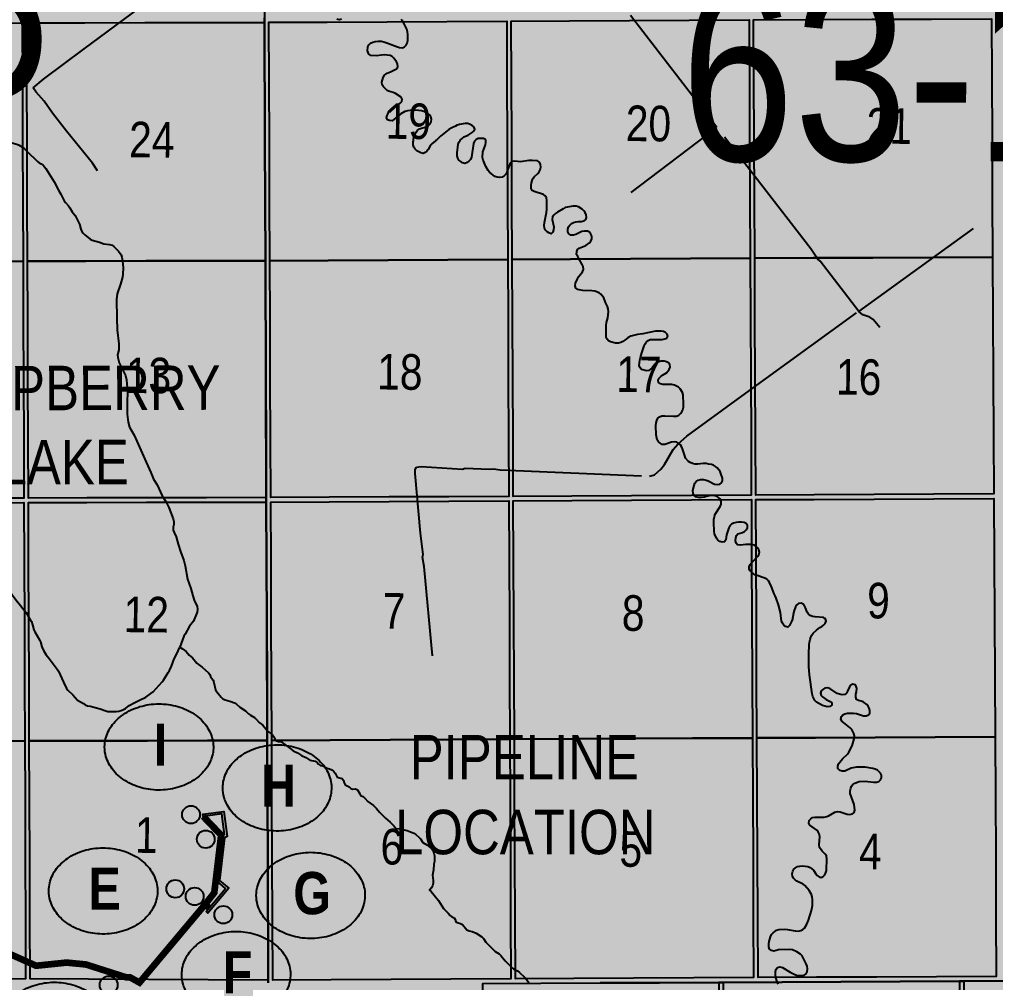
# Model space of a CAD drawing. Extents: x 513823 to 521440, y 6029490 to 6033352.
# Drawn here: x 518799.2 to 519018.4, y 6030203 to 6030419.3 of the extents above; entities that cross this region are included whole.
import ezdxf
from ezdxf.enums import TextEntityAlignment as Align

# ---------------------------------------------------------------- set-up
doc = ezdxf.new("R2010")
doc.units = 0
doc.header["$LTSCALE"] = 5
doc.linetypes.add('DASHED2', pattern=[9.525, 6.35, -3.175])
for name, color, linetype in [('CG-NOTES', 7, 'Continuous'), ('P-PROPOSED', 10, 'Continuous'), ('RoadSeg', 57, 'DASHED2'), ('ROUTE MAP BUBBLES', 7, 'Continuous'), ('T-WATER', 160, 'Continuous'), ('T-WATER-H', 133, 'Continuous'), ('Townships', 57, 'Continuous')]:
    doc.layers.add(name, color=color, linetype=linetype)
doc.layers.add('ROUTE-MAP-BACKGROUND-H', color=7, linetype='Continuous', true_color=0xf0ebff)
doc.layers.add('Sections', color=7, linetype='Continuous', true_color=0x13f661)
doc.styles.add('120', font='ARIALN.TTF', dxfattribs={"height": 13})
doc.styles.add('80', font='ARIALN.TTF', dxfattribs={"height": 10})
doc.styles.add('BOLD', font='ARIALNB.TTF')
doc.styles.add('TXT', font='ARIALN.TTF', dxfattribs={"height": 0.2})

# ---------------------------------------------------------------- blocks, each defined once
blk = doc.blocks.new('*U409')
h = blk.add_hatch(color=255)
edge = h.paths.add_edge_path()
edge.add_line((-26.5, -20), (26.5, -20))
edge.add_arc((26.5, -14), 6, 270, 360)
edge.add_line((32.5, -14), (32.5, 12.5))
edge.add_arc((26.5, 12.5), 6, 0, 90)
edge.add_line((26.5, 18.5), (-26.5, 18.5))
edge.add_arc((-26.5, 12.5), 6, 90, 180)
edge.add_line((-32.5, 12.5), (-32.5, -14))
edge.add_arc((-26.5, -14), 6, 180, 270)
at = {"color": 14, "flags": 128}
blk.add_lwpolyline([(-26.5, -20, 3, 3, 0), (26.5, -20, 3, 3, 0.414214), (32.5, -14, 3, 3, 0), (32.5, 12.5, 3, 0, 0.414214), (26.5, 18.5, 0, 0, 0), (-26.5, 18.5, 0, 0, 0.414214), (-32.5, 12.5, 0, 0, 0), (-32.5, -14, 0, 3, 0.414214)], format="xyseb", close=True, dxfattribs=at)
blk.add_lwpolyline([(-66.79, -13.11, 0, 7.5, 0), (0, 0, 0, 0, 0)], format="xyseb", dxfattribs=at)
at = {"color": 14, "style": '80'}
blk.add_attdef('ENTER_TEXT_001', (-35.99, -5), '', height=10, dxfattribs=at)
blk = doc.blocks.new('AA')
at = {"const_width": 4}
blk.add_lwpolyline([(-1, 0, 1), (1, 0, 1)], format="xyb", close=True, dxfattribs=at)
blk.add_circle((0, 0), 2)
blk = doc.blocks.new('Route_Letters')
h = blk.add_hatch(color=255)
h.dxf.hatch_style = 1
edge = h.paths.add_edge_path()
edge.add_ellipse((-0.12, 0.46), major_axis=(-11.97, 0), ratio=0.789318, start_angle=0, end_angle=360)
at = {"color": 5}
blk.add_open_spline([(-12.34, 0.46), (-12.34, -0.25), (-12.24, -0.97), (-11.72, -2.79), (-11.14, -3.88), (-9.56, -5.81), (-8.54, -6.66), (-6.22, -8.02), (-4.9, -8.54), (-2.12, -9.17), (-0.66, -9.3), (2.22, -9.13), (3.64, -8.84), (6.27, -7.89), (7.48, -7.22), (9.54, -5.6), (10.38, -4.64), (11.6, -2.54), (11.97, -1.4), (12.18, 0.91), (12.02, 2.08), (11.2, 4.3), (10.54, 5.35), (8.8, 7.2), (7.72, 7.99), (5.29, 9.24), (3.93, 9.68), (1.11, 10.18), (-0.35, 10.23), (-3.22, 9.91), (-4.61, 9.55), (-7.16, 8.47), (-8.32, 7.75), (-10.24, 6.02), (-11, 5.02), (-12.05, 2.86), (-12.32, 1.7), (-12.34, 0.52), (-12.34, 0.49), (-12.34, 0.46)], degree=3, knots=[0, 0, 0, 0, 0.219529, 0.219529, 0.575727, 0.575727, 0.931924, 0.931924, 1.288121, 1.288121, 1.644318, 1.644318, 2.000515, 2.000515, 2.356712, 2.356712, 2.712909, 2.712909, 3.069107, 3.069107, 3.425304, 3.425304, 3.781501, 3.781501, 4.137698, 4.137698, 4.493895, 4.493895, 4.850092, 4.850092, 5.20629, 5.20629, 5.562487, 5.562487, 5.918684, 5.918684, 6.274881, 6.274881, 6.283185, 6.283185, 6.283185, 6.283185], dxfattribs=at)
at = {"color": 14, "style": 'BOLD'}
blk.add_attdef('A', text='', height=9.5, dxfattribs=at).set_placement((0.22, 0.98), align=Align.MIDDLE)

msp = doc.modelspace()

# ---------------------------------------------------------------- hatches: boundary and pattern name
at = {"layer": 'ROUTE-MAP-BACKGROUND-H'}
h = msp.add_hatch(color=256, dxfattribs=at)
h.dxf.hatch_style = 1
h.paths.add_polyline_path([(519556.633, 6029881.078), (518576.608, 6029875.664), (518575.923, 6030199.848), (518525.91, 6030199.804), (518524.729, 6030852.267), (519506.704, 6030857.03), (519512.062, 6030209.867), (519553.826, 6030210.196)])
at = {"layer": 'T-WATER-H'}
h = msp.add_hatch(color=256, dxfattribs=at)
h.dxf.hatch_style = 1
h.paths.add_polyline_path([(518823.474, 6030335.505), (518823.372, 6030337.524), (518823.274, 6030338.308), (518823.27, 6030338.339), (518823.017, 6030339.306), (518822.814, 6030339.803), (518821.639, 6030342.213), (518821.348, 6030343.348), (518821.273, 6030343.993), (518821.515, 6030345.143), (518821.562, 6030346.468), (518821.205, 6030349.627), (518821.079, 6030352.246), (518821.057, 6030356.416), (518821.208, 6030357.694), (518821.903, 6030359.826), (518822.34, 6030361.448), (518822.454, 6030362.086), (518822.499, 6030363.563), (518822.393, 6030365.084), (518822.391, 6030365.115), (518822.244, 6030365.947), (518822.045, 6030366.442), (518821.5, 6030367.307), (518820.452, 6030368.358), (518820.016, 6030368.654), (518819.452, 6030368.781), (518818.199, 6030368.936), (518817.174, 6030369.332), (518815.524, 6030369.747), (518815.073, 6030369.969), (518813.9, 6030370.936), (518813.543, 6030371.315), (518813.222, 6030371.7), (518813.008, 6030372.186), (518812.701, 6030373.342), (518812.004, 6030374.844), (518811.722, 6030375.289), (518811.054, 6030376.092), (518810.526, 6030377.013), (518810.229, 6030377.428), (518809.546, 6030378.18), (518809.237, 6030378.619), (518808.552, 6030380.075), (518807.996, 6030380.955), (518807.002, 6030382.878), (518805.169, 6030385.833), (518804.529, 6030386.573), (518804.107, 6030386.894), (518803.654, 6030387.136), (518803.262, 6030387.449), (518800.903, 6030389.718), (518800.388, 6030390.273), (518799.894, 6030390.645), (518799.153, 6030391.118), (518798.642, 6030391.321), (518797.522, 6030391.588), (518797.122, 6030391.803), (518797.024, 6030391.856), (518796.552, 6030392.038), (518796, 6030392.165), (518795.545, 6030392.411), (518795.18, 6030392.73), (518794.629, 6030393.005), (518794.363, 6030393.137), (518794.096, 6030393.249), (518793.701, 6030393.415), (518791.985, 6030394.459), (518791.69, 6030394.515), (518791.246, 6030394.403), (518791.184, 6030394.171), (518791.099, 6030393.854), (518791.247, 6030393.35), (518792.037, 6030392.773), (518792.823, 6030391.844), (518792.868, 6030391.791), (518793.347, 6030391.23), (518793.589, 6030390.779), (518793.731, 6030390.199), (518793.673, 6030389.558), (518793.336, 6030388.397), (518793.147, 6030387.89), (518792.638, 6030387.015), (518792.005, 6030386.163), (518790.547, 6030384.686), (518788.547, 6030382.991), (518786.963, 6030381.736), (518785.987, 6030380.587), (518785.596, 6030380.199), (518784.422, 6030379.227), (518784.081, 6030378.873), (518783.447, 6030378.072), (518782.892, 6030377.235), (518782.362, 6030376.274), (518782.171, 6030375.739), (518782.072, 6030374.407), (518782.26, 6030372.51), (518783.168, 6030368.529), (518783.597, 6030367.541), (518783.766, 6030367.021), (518784.033, 6030365.866), (518784.147, 6030365.042), (518784.149, 6030364.989), (518784.165, 6030364.621), (518784.411, 6030363.538), (518784.683, 6030361.068), (518784.97, 6030359.278), (518784.908, 6030358.643), (518784.357, 6030357.756), (518784.136, 6030357.207), (518784.024, 6030356.588), (518784.018, 6030355.923), (518784.11, 6030355.302), (518784.133, 6030354.628), (518783.902, 6030351.256), (518783.994, 6030349.258), (518783.983, 6030344.98), (518784.087, 6030344.348), (518784.754, 6030341.499), (518784.854, 6030340.174), (518784.832, 6030338.267), (518784.947, 6030336.842), (518785.07, 6030336.27), (518785.541, 6030334.683), (518786.097, 6030331.747), (518786.154, 6030331.09), (518786.058, 6030328.332), (518785.839, 6030326.372), (518785.706, 6030322.257), (518785.714, 6030321.604), (518785.802, 6030321.013), (518786.199, 6030319.234), (518786.248, 6030318.558), (518786.229, 6030317.884), (518786.132, 6030316.526), (518785.938, 6030315.283), (518785.83, 6030313.921), (518785.691, 6030313.37), (518785.269, 6030312.401), (518785.115, 6030311.825), (518785.04, 6030311.243), (518785.046, 6030310.82), (518785.053, 6030310.767), (518785.163, 6030309.96), (518785.447, 6030308.851), (518786.206, 6030306.784), (518786.423, 6030306.297), (518787.034, 6030305.429), (518787.292, 6030304.96), (518788.146, 6030302.972), (518788.938, 6030301.596), (518789.278, 6030300.54), (518789.526, 6030300.091), (518790.424, 6030298.744), (518790.789, 6030298.365), (518791.578, 6030297.771), (518791.935, 6030297.423), (518792.566, 6030296.575), (518793.264, 6030295.841), (518793.893, 6030295.019), (518794.453, 6030294.533), (518794.72, 6030294.301), (518794.957, 6030294.035), (518794.998, 6030293.99), (518795.716, 6030292.647), (518795.994, 6030292.223), (518798.53, 6030288.85), (518799.196, 6030288.066), (518800.274, 6030286.647), (518800.71, 6030286.115), (518801.285, 6030285.178), (518801.886, 6030284.088), (518802.164, 6030283.357), (518802.443, 6030282.226), (518802.659, 6030281.753), (518803.747, 6030279.974), (518803.939, 6030279.501), (518804.253, 6030278.394), (518804.72, 6030277.438), (518805.255, 6030276.569), (518805.907, 6030275.785), (518807.721, 6030273.382), (518807.992, 6030272.891), (518809.092, 6030270.422), (518809.812, 6030269.055), (518810.113, 6030268.653), (518811.228, 6030267.569), (518812.235, 6030266.402), (518813.596, 6030265.619), (518813.991, 6030265.336), (518814.488, 6030265.097), (518815.121, 6030265.055), (518815.737, 6030264.931), (518816.258, 6030264.718), (518817.384, 6030264.438), (518818.419, 6030264.041), (518819.08, 6030263.876), (518819.579, 6030263.828), (518820.942, 6030263.884), (518821.558, 6030263.942), (518822.098, 6030264.079), (518822.574, 6030264.266), (518823.032, 6030264.554), (518823.846, 6030265.221), (518825.026, 6030265.775), (518826.163, 6030266.411), (518827.589, 6030267.09), (518827.907, 6030267.33), (518829.222, 6030268.268), (518831.24, 6030270.491), (518831.539, 6030270.919), (518832.653, 6030272.603), (518832.899, 6030273.076), (518833.351, 6030274.044), (518833.956, 6030275.657), (518834.482, 6030276.644), (518835.231, 6030278.283), (518836.165, 6030280.758), (518836.405, 6030281.229), (518837.412, 6030283.041), (518838.292, 6030284.118), (518838.305, 6030284.134), (518839.15, 6030286.165), (518839.219, 6030286.828), (518839.133, 6030287.437), (518838.495, 6030288.842), (518838.168, 6030289.868), (518837.748, 6030291.511), (518836.969, 6030293.55), (518836.448, 6030296.592), (518836.159, 6030297.751), (518835.364, 6030299.805), (518834.847, 6030301.431), (518834.417, 6030303.128), (518833.942, 6030304.078), (518833.773, 6030304.624), (518833.743, 6030305.27), (518833.885, 6030305.854), (518833.881, 6030306.501), (518833.749, 6030307.107), (518832.796, 6030309.65), (518832.19, 6030310.903), (518831.576, 6030311.884), (518831.562, 6030311.907), (518831.301, 6030312.315), (518830.153, 6030314.775), (518829.356, 6030316.035), (518828.744, 6030317.54), (518827.712, 6030319.833), (518824.977, 6030325.911), (518823.977, 6030327.733), (518823.641, 6030328.821), (518823.461, 6030330.044), (518823.433, 6030330.68), (518823.42, 6030333.402)])

# ---------------------------------------------------------------- linework, layer by layer
at = {"layer": 'P-PROPOSED', "flags": 128}
msp.add_lwpolyline([(518841.119, 6030218.891), (518845.512, 6030224.103), (518843.615, 6030225.702), (518844.876, 6030236.135), (518845.297, 6030236.189), (518844.701, 6030240.828), (518840.489, 6030240.289), (518840.426, 6030240.784), (518845.133, 6030241.387), (518845.856, 6030235.757), (518845.295, 6030235.448), (518844.143, 6030225.91), (518846.216, 6030224.163), (518841.501, 6030218.569)], close=True, dxfattribs=at)
at = {"layer": 'P-PROPOSED', "color": 90, "const_width": 1.499, "flags": 128}
for points in [[(518840.908, 6030220.5), (518842.975, 6030223.132), (518844.51, 6030236.088), (518840.489, 6030240.289)], [(518841.825, 6030219.727), (518840.908, 6030220.5), (518826.184, 6030202.953), (518824.114, 6030204.096), (518823.249, 6030204.116), (518814.145, 6030207.022), (518809.819, 6030207.441), (518802.973, 6030206.731), (518790.169, 6030212.461), (518783.074, 6030213.536), (518780.842, 6030215.056), (518779.16, 6030217.126), (518778.216, 6030219.662), (518777.698, 6030222.96), (518777.667, 6030227.456), (518776.695, 6030230.528), (518775.03, 6030233.451), (518731.267, 6030227.752), (518736.031, 6030203.57), (518737.008, 6030183.617), (518726.724, 6030146.042), (518724.461, 6030140.211), (518703.567, 6030111.692)]]:
    msp.add_lwpolyline(points, dxfattribs=at)
at = {"layer": 'RoadSeg'}
for p, q in [((518936.595, 6030380.461), (518955.842, 6030395.079)), ((518987.709, 6030353.755), (519023.938, 6030379.962)), ((518947.017, 6030323.919), (518947.783, 6030324.585))]:
    msp.add_line(p, q, dxfattribs=at)
for points in [[(518955.842, 6030395.079), (518930.069, 6030428.444), (518925.706, 6030433.906), (518924.141, 6030435.47), (518923.009, 6030436.236), (518921.81, 6030436.636), (518914.584, 6030437.202), (518902.763, 6030438.401), (518901.831, 6030438.634), (518901.032, 6030439.167), (518884.449, 6030460.445), (518882.718, 6030463.641), (518881.152, 6030467.437), (518878.289, 6030473.531), (518877.823, 6030474.963), (518877.057, 6030476.128), (518865.902, 6030483.62), (518860.241, 6030488.549), (518859.575, 6030488.982), (518855.679, 6030492.512)], [(518816.786, 6030385.289), (518815.654, 6030387.021), (518809.76, 6030394.213), (518806.63, 6030398.309), (518804.798, 6030401.006), (518803, 6030402.971), (518802.334, 6030404.003), (518804.632, 6030405.901), (518813.756, 6030412.727), (518826.076, 6030421.851), (518827.075, 6030422.451), (518827.941, 6030423.55), (518827.575, 6030425.314), (518821.115, 6030442.93), (518820.282, 6030444.961), (518818.118, 6030450.788), (518817.718, 6030452.786), (518818.018, 6030461.277)], [(518987.709, 6030353.755), (518978.984, 6030365.044), (518978.385, 6030365.576), (518976.887, 6030367.774), (518955.842, 6030395.079)], [(518947.783, 6030324.585), (518949.082, 6030325.718), (518961.469, 6030334.775), (518987.709, 6030353.755)], [(518992.437, 6030350.159), (518990.905, 6030351.957), (518990.14, 6030352.423), (518988.608, 6030352.956), (518987.709, 6030353.755)], [(518891.941, 6030276.335), (518890.11, 6030296.415), (518889.744, 6030298.512), (518889.844, 6030299.112), (518889.277, 6030303.907), (518888.112, 6030317.36), (518888.079, 6030318.225), (518888.378, 6030318.758), (518889.411, 6030318.925), (518898.701, 6030318.325), (518899.267, 6030318.492), (518904.661, 6030318.292), (518905.694, 6030318.392), (518907.159, 6030318.159), (518940.691, 6030316.76), (518941.79, 6030316.993), (518943.255, 6030318.292), (518944.087, 6030319.324), (518946.019, 6030322.721), (518947.017, 6030323.919)]]:
    msp.add_lwpolyline(points, dxfattribs=at)
at = {"layer": 'ROUTE MAP BUBBLES', "flags": 128}
for points in [[(518836.797, 6030242.626, 0, 2.998, 0), (518834.339, 6030247.419, 2.998, 2.998, 0)], [(518838.949, 6030220.189, 0, 2.998, 0), (518841.466, 6030209.946, 2.998, 2.998, 0)], [(518847.241, 6030218.585, 0, 2.998, 0), (518853.716, 6030219.984, 2.998, 2.998, 0)]]:
    msp.add_lwpolyline(points, format="xyseb", dxfattribs=at)
at = {"layer": 'Sections', "color": 8}
for points in [[(518868.549, 6030365.2), (518855.444, 6030365.135), (518855.39, 6030378.524), (518855.337, 6030391.912), (518855.283, 6030405.301), (518855.229, 6030418.689), (518868.329, 6030418.754), (518881.765, 6030418.821), (518895.2, 6030418.887), (518908.635, 6030418.954), (518908.694, 6030405.566), (518908.752, 6030392.177), (518908.811, 6030378.789), (518908.869, 6030365.401), (518895.429, 6030365.334), (518881.989, 6030365.267)], [(518922.979, 6030365.471), (518909.873, 6030365.406), (518909.815, 6030378.794), (518909.756, 6030392.182), (518909.698, 6030405.571), (518909.639, 6030418.959), (518922.74, 6030419.024), (518936.175, 6030419.091), (518949.61, 6030419.157), (518963.045, 6030419.224), (518963.109, 6030405.836), (518963.172, 6030392.448), (518963.235, 6030379.059), (518963.299, 6030365.671), (518949.859, 6030365.604), (518936.419, 6030365.538)], [(518977.408, 6030365.742), (518964.303, 6030365.676), (518964.239, 6030379.064), (518964.176, 6030392.453), (518964.113, 6030405.841), (518964.05, 6030419.229), (518977.15, 6030419.295), (518990.586, 6030419.362), (519004.022, 6030419.43), (519017.458, 6030419.497), (519017.526, 6030406.109), (519017.594, 6030392.721), (519017.662, 6030379.332), (519017.73, 6030365.944), (519004.289, 6030365.877), (518990.849, 6030365.809)], [(518759.736, 6030364.895), (518746.637, 6030364.858), (518746.593, 6030378.247), (518746.549, 6030391.636), (518746.505, 6030405.024), (518746.461, 6030418.413), (518759.555, 6030418.45), (518772.984, 6030418.488), (518786.413, 6030418.526), (518799.842, 6030418.564), (518799.891, 6030405.175), (518799.939, 6030391.787), (518799.988, 6030378.398), (518800.037, 6030365.01), (518786.604, 6030364.972), (518773.17, 6030364.934)], [(518854.44, 6030365.13), (518841.007, 6030365.1), (518827.573, 6030365.071), (518814.14, 6030365.041), (518801.042, 6030365.012), (518800.993, 6030378.4), (518800.944, 6030391.789), (518800.895, 6030405.178), (518800.846, 6030418.566), (518813.939, 6030418.595), (518827.368, 6030418.625), (518840.797, 6030418.654), (518854.225, 6030418.684), (518854.279, 6030405.296), (518854.332, 6030391.907), (518854.386, 6030378.519)], [(518759.915, 6030311.676), (518746.811, 6030311.638), (518746.769, 6030324.692), (518746.725, 6030338.081), (518746.681, 6030351.47), (518746.637, 6030364.858), (518759.736, 6030364.895), (518773.17, 6030364.934), (518786.604, 6030364.972), (518800.037, 6030365.01), (518800.086, 6030351.621), (518800.135, 6030338.233), (518800.184, 6030324.844), (518800.232, 6030311.79), (518786.793, 6030311.752), (518773.354, 6030311.714)], [(518801.042, 6030365.012), (518814.14, 6030365.041), (518827.573, 6030365.071), (518841.007, 6030365.1), (518854.44, 6030365.13), (518854.494, 6030351.742), (518854.547, 6030338.353), (518854.601, 6030324.965), (518854.653, 6030311.911), (518841.215, 6030311.881), (518827.777, 6030311.852), (518814.339, 6030311.822), (518801.236, 6030311.793), (518801.188, 6030324.846), (518801.139, 6030338.235), (518801.091, 6030351.623)], [(518868.767, 6030311.981), (518855.658, 6030311.916), (518855.605, 6030324.97), (518855.552, 6030338.358), (518855.498, 6030351.747), (518855.444, 6030365.135), (518868.549, 6030365.2), (518881.989, 6030365.267), (518895.429, 6030365.334), (518908.869, 6030365.401), (518908.928, 6030352.012), (518908.986, 6030338.624), (518909.045, 6030325.235), (518909.102, 6030312.182), (518895.657, 6030312.115), (518882.212, 6030312.048)], [(518923.216, 6030312.252), (518910.106, 6030312.187), (518910.049, 6030325.24), (518909.99, 6030338.629), (518909.932, 6030352.017), (518909.873, 6030365.406), (518922.979, 6030365.471), (518936.419, 6030365.538), (518949.859, 6030365.604), (518963.299, 6030365.671), (518963.362, 6030352.283), (518963.425, 6030338.895), (518963.488, 6030325.506), (518963.55, 6030312.453), (518950.105, 6030312.386), (518936.661, 6030312.319)], [(518977.664, 6030312.523), (518964.554, 6030312.458), (518964.493, 6030325.511), (518964.429, 6030338.9), (518964.366, 6030352.288), (518964.303, 6030365.676), (518977.408, 6030365.742), (518990.849, 6030365.809), (519004.289, 6030365.877), (519017.73, 6030365.944), (519017.798, 6030352.556), (519017.866, 6030339.168), (519017.934, 6030325.779), (519018, 6030312.726), (519004.555, 6030312.658), (518991.11, 6030312.591)], [(518923.459, 6030257.695), (518910.344, 6030257.629), (518910.286, 6030271.018), (518910.227, 6030284.406), (518910.169, 6030297.794), (518910.11, 6030311.183), (518923.22, 6030311.248), (518936.665, 6030311.315), (518950.11, 6030311.382), (518963.555, 6030311.449), (518963.618, 6030298.06), (518963.681, 6030284.672), (518963.745, 6030271.284), (518963.808, 6030257.896), (518950.358, 6030257.829), (518936.909, 6030257.762)], [(518977.927, 6030257.966), (518964.812, 6030257.901), (518964.749, 6030271.289), (518964.686, 6030284.677), (518964.622, 6030298.065), (518964.559, 6030311.454), (518977.669, 6030311.519), (518991.115, 6030311.587), (519004.56, 6030311.654), (519018.005, 6030311.722), (519018.073, 6030298.333), (519018.141, 6030284.945), (519018.209, 6030271.557), (519018.277, 6030258.168), (519004.827, 6030258.101), (518991.377, 6030258.034)], [(518760.099, 6030257.117), (518746.99, 6030257.079), (518746.946, 6030270.468), (518746.902, 6030283.857), (518746.859, 6030297.245), (518746.815, 6030310.634), (518759.919, 6030310.671), (518773.358, 6030310.71), (518786.797, 6030310.748), (518800.235, 6030310.786), (518800.284, 6030297.398), (518800.333, 6030284.009), (518800.382, 6030270.62), (518800.431, 6030257.232), (518786.987, 6030257.194), (518773.543, 6030257.155)], [(518814.543, 6030257.263), (518801.435, 6030257.234), (518801.386, 6030270.623), (518801.337, 6030284.011), (518801.289, 6030297.4), (518801.24, 6030310.788), (518814.343, 6030310.817), (518827.781, 6030310.847), (518841.219, 6030310.877), (518854.657, 6030310.907), (518854.711, 6030297.519), (518854.765, 6030284.13), (518854.819, 6030270.742), (518854.872, 6030257.353), (518841.429, 6030257.323), (518827.986, 6030257.293)], [(518868.991, 6030257.423), (518855.877, 6030257.358), (518855.823, 6030270.747), (518855.769, 6030284.135), (518855.715, 6030297.524), (518855.662, 6030310.912), (518868.772, 6030310.977), (518882.217, 6030311.044), (518895.661, 6030311.111), (518909.106, 6030311.178), (518909.165, 6030297.789), (518909.223, 6030284.401), (518909.282, 6030271.013), (518909.34, 6030257.624), (518895.891, 6030257.557), (518882.441, 6030257.49)], [(518760.279, 6030203.671), (518747.165, 6030203.633), (518747.122, 6030216.967), (518747.078, 6030230.302), (518747.034, 6030243.691), (518746.99, 6030257.079), (518760.099, 6030257.117), (518773.543, 6030257.155), (518786.987, 6030257.194), (518800.431, 6030257.232), (518800.48, 6030243.843), (518800.529, 6030230.455), (518800.577, 6030217.121), (518800.626, 6030203.786), (518787.177, 6030203.748), (518773.728, 6030203.709)], [(518855.034, 6030217.049), (518855.088, 6030203.522), (518841.64, 6030203.588), (518828.192, 6030203.653), (518814.743, 6030203.718), (518801.63, 6030203.782), (518801.582, 6030217.119), (518801.533, 6030230.457), (518801.484, 6030243.846), (518801.435, 6030257.234), (518814.543, 6030257.263), (518827.986, 6030257.293), (518841.429, 6030257.323), (518854.872, 6030257.353), (518854.926, 6030243.965), (518854.98, 6030230.576)], [(518869.212, 6030203.593), (518856.092, 6030203.528), (518856.038, 6030217.054), (518855.984, 6030230.581), (518855.93, 6030243.97), (518855.877, 6030257.358), (518868.991, 6030257.423), (518882.441, 6030257.49), (518895.891, 6030257.557), (518909.34, 6030257.624), (518909.399, 6030244.236), (518909.457, 6030230.848), (518909.516, 6030217.321), (518909.575, 6030203.794), (518896.121, 6030203.727), (518882.666, 6030203.66)], [(518923.699, 6030203.865), (518910.579, 6030203.799), (518910.52, 6030217.326), (518910.461, 6030230.853), (518910.403, 6030244.241), (518910.344, 6030257.629), (518923.459, 6030257.695), (518936.909, 6030257.762), (518950.358, 6030257.829), (518963.808, 6030257.896), (518963.871, 6030244.507), (518963.934, 6030231.119), (518963.998, 6030217.592), (518964.062, 6030204.066), (518950.608, 6030203.999), (518937.153, 6030203.932)], [(518978.186, 6030204.137), (518965.066, 6030204.071), (518965.002, 6030217.598), (518964.939, 6030231.124), (518964.875, 6030244.512), (518964.812, 6030257.901), (518977.927, 6030257.966), (518991.377, 6030258.034), (519004.827, 6030258.101), (519018.277, 6030258.168), (519018.345, 6030244.78), (519018.413, 6030231.392), (519018.482, 6030217.865), (519018.551, 6030204.339), (519005.096, 6030204.271), (518991.641, 6030204.204)], [(518916.51, 6030148.956), (518903.502, 6030148.888), (518903.445, 6030162.277), (518903.388, 6030175.666), (518903.331, 6030189.193), (518903.273, 6030202.72), (518916.276, 6030202.789), (518929.614, 6030202.859), (518942.952, 6030202.929), (518956.29, 6030202.999), (518956.352, 6030189.472), (518956.414, 6030175.945), (518956.476, 6030162.556), (518956.538, 6030149.167), (518943.195, 6030149.097), (518929.852, 6030149.027)], [(518970.55, 6030149.241), (518957.542, 6030149.173), (518957.48, 6030162.562), (518957.419, 6030175.95), (518957.356, 6030189.477), (518957.294, 6030203.005), (518970.297, 6030203.073), (518983.635, 6030203.143), (518996.973, 6030203.214), (519010.312, 6030203.284), (519010.379, 6030189.757), (519010.446, 6030176.23), (519010.512, 6030162.842), (519010.579, 6030149.453), (518997.236, 6030149.382), (518983.893, 6030149.312)], [(519024.591, 6030149.527), (519011.583, 6030149.458), (519011.517, 6030162.847), (519011.45, 6030176.236), (519011.383, 6030189.763), (519011.316, 6030203.29), (519024.319, 6030203.359), (519037.658, 6030203.429), (519050.996, 6030203.5), (519064.334, 6030203.57), (519064.406, 6030190.043), (519064.478, 6030176.516), (519064.549, 6030163.127), (519064.621, 6030149.739), (519051.278, 6030149.668), (519037.934, 6030149.597)]]:
    msp.add_lwpolyline(points, close=True, dxfattribs=at)
at = {"layer": 'T-WATER'}
for points in [[(518871.552, 6030419.4), (518871.03, 6030419.239), (518870.458, 6030419.412)], [(518888.449, 6030389.837), (518888.084, 6030390.178), (518887.804, 6030390.624), (518887.657, 6030391.179), (518887.651, 6030391.823), (518887.678, 6030392.097), (518887.716, 6030392.49), (518887.866, 6030393.098), (518888.336, 6030394.035), (518888.631, 6030394.441), (518889.03, 6030394.722), (518889.515, 6030394.943), (518890.086, 6030395.068), (518890.615, 6030395.253), (518891.072, 6030395.529), (518891.429, 6030395.884), (518891.679, 6030396.359), (518891.772, 6030396.939), (518891.617, 6030397.491), (518891.292, 6030397.889), (518890.906, 6030398.172), (518890.025, 6030398.685), (518889.467, 6030398.826), (518888.16, 6030398.961), (518887.525, 6030398.936), (518886.332, 6030398.787), (518885.776, 6030398.655), (518884.886, 6030398.133), (518882.936, 6030396.543), (518882.333, 6030396.595), (518881.866, 6030396.806), (518881.822, 6030396.897), (518881.646, 6030397.269), (518881.819, 6030397.732), (518881.931, 6030398.032), (518882.265, 6030398.796), (518882.604, 6030399.144), (518883.486, 6030399.658), (518884.743, 6030400.545), (518885.09, 6030400.911), (518885.183, 6030401.451), (518884.942, 6030401.88), (518883.68, 6030402.708), (518883.173, 6030402.927), (518882.055, 6030403.223), (518881.795, 6030403.388), (518881.634, 6030403.491), (518880.962, 6030404.205), (518880.667, 6030404.631), (518880.587, 6030405.224), (518880.722, 6030405.802), (518880.919, 6030406.323), (518881.213, 6030406.781), (518881.545, 6030407.144), (518881.779, 6030407.242), (518882.539, 6030407.561), (518883.923, 6030408.259), (518884.157, 6030408.72), (518884.119, 6030409.35), (518883.896, 6030409.819), (518883.297, 6030410.666), (518882.941, 6030411.013), (518882.474, 6030411.231), (518881.762, 6030411.313), (518881.242, 6030411.373), (518880.554, 6030411.346), (518879.416, 6030411.161), (518878.098, 6030411.234), (518877.675, 6030411.509), (518877.394, 6030412.271), (518877.455, 6030413.159), (518877.701, 6030413.63), (518878.058, 6030414.003), (518878.538, 6030414.239), (518879.126, 6030414.373), (518879.753, 6030414.439), (518880.416, 6030414.44), (518881.047, 6030414.334), (518881.75, 6030414.062), (518884.075, 6030413.163), (518884.596, 6030413.008), (518885.204, 6030412.988), (518885.661, 6030413.208), (518886.047, 6030413.557), (518886.303, 6030414.015), (518886.442, 6030414.585), (518886.416, 6030415.944), (518886.352, 6030416.57), (518886.223, 6030417.123), (518885.545, 6030418.492), (518885.326, 6030418.863)], [(518885.326, 6030418.863), (518885.271, 6030418.955), (518884.933, 6030419.353)], [(518917.258, 6030379.711), (518916.899, 6030380.038), (518914.807, 6030380.691), (518914.35, 6030380.929), (518914.12, 6030381.379), (518914.133, 6030382.031), (518914.211, 6030382.625), (518914.362, 6030383.184), (518914.569, 6030383.652), (518914.881, 6030384.031), (518915.592, 6030384.719), (518915.889, 6030385.104), (518916.135, 6030385.579), (518916.289, 6030386.112), (518916.224, 6030386.758), (518916.004, 6030387.258), (518915.571, 6030387.534), (518914.33, 6030387.65), (518913.573, 6030387.629), (518911.728, 6030387.362), (518910.432, 6030387.473), (518909.803, 6030387.415), (518909.743, 6030387.359), (518909.433, 6030387.068), (518908.748, 6030385.298), (518908.649, 6030385.041), (518908.401, 6030384.605), (518908.096, 6030384.207), (518907.647, 6030383.933), (518907.111, 6030383.794), (518906.502, 6030383.874), (518905.934, 6030384.037), (518904.791, 6030384.986), (518904.49, 6030385.382), (518903.981, 6030386.3), (518903.319, 6030387.722), (518903.207, 6030388.299), (518903.254, 6030389.624), (518903.857, 6030391.158), (518903.975, 6030391.736), (518903.909, 6030392.178), (518903.885, 6030392.343), (518903.442, 6030392.584), (518902.195, 6030392.613), (518901.747, 6030392.337), (518901.57, 6030392.166), (518901.391, 6030391.995), (518901.21, 6030391.466), (518900.697, 6030388.39), (518900.492, 6030387.875), (518900.149, 6030387.494), (518899.73, 6030387.201), (518899.263, 6030386.977), (518898.737, 6030387.14), (518898.3, 6030387.39), (518897.919, 6030387.711), (518897.663, 6030388.158), (518897.51, 6030388.705), (518897.508, 6030389.375), (518897.751, 6030391.277), (518897.948, 6030391.816), (518898.183, 6030392.149), (518898.259, 6030392.258), (518898.61, 6030392.614), (518899.018, 6030392.926), (518899.997, 6030393.357), (518900.844, 6030393.918), (518901.206, 6030394.261), (518901.452, 6030394.718), (518901.281, 6030395.229), (518900.905, 6030395.524), (518900.426, 6030395.752), (518899.907, 6030395.935), (518899.277, 6030395.981), (518898.047, 6030395.747), (518897.542, 6030395.562), (518897.11, 6030395.324), (518896.133, 6030394.921), (518895.663, 6030394.645), (518895.275, 6030394.324), (518893.732, 6030393.121), (518892.77, 6030392.123), (518892.68, 6030392.029), (518891.851, 6030391.408), (518891.508, 6030391.061), (518891.002, 6030390.122), (518890.703, 6030389.74), (518890.355, 6030389.415), (518889.903, 6030389.203), (518889.361, 6030389.338), (518888.449, 6030389.837)], [(518797.122, 6030391.803), (518797.522, 6030391.588), (518798.642, 6030391.321), (518799.153, 6030391.118), (518799.895, 6030390.644), (518799.909, 6030390.633)], [(518799.909, 6030390.633), (518800.388, 6030390.273), (518800.903, 6030389.718), (518800.917, 6030389.704)], [(518800.917, 6030389.704), (518803.262, 6030387.449), (518803.654, 6030387.136), (518804.107, 6030386.894), (518804.529, 6030386.573), (518805.169, 6030385.833), (518807.002, 6030382.878), (518807.996, 6030380.955), (518808.552, 6030380.075), (518809.237, 6030378.619), (518809.546, 6030378.18), (518810.229, 6030377.428), (518810.526, 6030377.013), (518811.054, 6030376.092), (518811.722, 6030375.289), (518812.004, 6030374.844), (518812.701, 6030373.342), (518813.008, 6030372.186), (518813.222, 6030371.7), (518813.543, 6030371.315), (518813.9, 6030370.936), (518815.073, 6030369.969), (518815.524, 6030369.747), (518817.174, 6030369.332), (518818.199, 6030368.936), (518819.452, 6030368.781), (518820.016, 6030368.654), (518820.452, 6030368.358), (518821.5, 6030367.307), (518822.045, 6030366.442), (518822.244, 6030365.947), (518822.391, 6030365.115), (518822.393, 6030365.084)], [(518931.507, 6030347.151), (518931.164, 6030347.538), (518930.926, 6030347.981), (518930.98, 6030350.634), (518931.058, 6030351.235), (518931.349, 6030352.331), (518931.447, 6030352.956), (518931.474, 6030353.642), (518931.431, 6030354.296), (518931.269, 6030354.856), (518930.811, 6030355.776), (518930.406, 6030356.787), (518929.782, 6030357.625), (518929.381, 6030357.939), (518928.401, 6030358.325), (518927.766, 6030358.398), (518925.687, 6030358.435), (518924.877, 6030358.596), (518924.584, 6030358.687), (518924.182, 6030358.991), (518923.992, 6030359.473), (518924.084, 6030360.061), (518924.488, 6030361.061), (518924.722, 6030361.503), (518925.672, 6030362.647), (518925.859, 6030363.18), (518925.783, 6030363.796), (518925.587, 6030364.298), (518924.893, 6030365.505), (518924.563, 6030366.078), (518924.337, 6030366.56), (518924.348, 6030367.216), (518924.558, 6030367.681), (518924.933, 6030367.977), (518926.385, 6030368.585), (518927.205, 6030369.173), (518927.541, 6030369.537), (518927.745, 6030370.018), (518927.717, 6030370.648), (518927.525, 6030371.124), (518927.199, 6030371.514), (518926.752, 6030371.745), (518926.111, 6030371.784), (518925.525, 6030371.689), (518925.036, 6030371.505), (518924.148, 6030371.033), (518923.628, 6030370.847), (518922.998, 6030370.898), (518922.578, 6030371.176), (518922.324, 6030371.635), (518922.346, 6030372.219), (518922.524, 6030372.711), (518922.798, 6030373.144), (518923.145, 6030373.466), (518923.614, 6030373.71), (518924.158, 6030373.852), (518924.754, 6030373.931), (518925.418, 6030373.948), (518925.989, 6030374.088), (518926.388, 6030374.37), (518926.562, 6030374.863), (518926.46, 6030375.457), (518926.248, 6030375.944), (518925.954, 6030376.365), (518925.596, 6030376.724), (518924.768, 6030377.239), (518924.193, 6030377.368), (518923.511, 6030377.349), (518922.311, 6030377.19), (518921.783, 6030377.05), (518921.296, 6030376.817), (518920.001, 6030376.029), (518919.598, 6030375.727), (518919.211, 6030375.384), (518918.917, 6030374.996), (518918.837, 6030374.402), (518919.181, 6030372.72), (518919.137, 6030372.054), (518918.965, 6030371.545), (518918.645, 6030371.187), (518918.12, 6030371.365), (518917.733, 6030371.65), (518917.375, 6030372.02), (518917.113, 6030372.479), (518917.02, 6030373.075), (518917.092, 6030373.694), (518917.578, 6030375.999), (518917.631, 6030376.619), (518917.649, 6030378.678), (518917.532, 6030379.278), (518917.258, 6030379.711)], [(518822.393, 6030365.084), (518822.499, 6030363.563), (518822.454, 6030362.086), (518822.34, 6030361.448), (518821.903, 6030359.826), (518821.208, 6030357.694), (518821.057, 6030356.416), (518821.079, 6030352.246), (518821.205, 6030349.627), (518821.562, 6030346.468), (518821.515, 6030345.143), (518821.273, 6030343.993), (518821.348, 6030343.348), (518821.639, 6030342.213), (518822.814, 6030339.803), (518823.017, 6030339.306), (518823.27, 6030338.339), (518823.274, 6030338.308)], [(518948.112, 6030322.877), (518947.906, 6030323.37), (518947.624, 6030323.759), (518947.253, 6030324.082), (518946.824, 6030324.33), (518946.275, 6030324.45), (518945.653, 6030324.385), (518944.123, 6030323.842), (518943.52, 6030323.874), (518943.061, 6030324.114), (518942.709, 6030324.446), (518942.448, 6030324.885), (518942.171, 6030326.009), (518942.136, 6030328.032), (518942.195, 6030328.686), (518942.325, 6030329.261), (518942.575, 6030329.724), (518942.95, 6030330.044), (518943.437, 6030330.25), (518944.106, 6030330.283), (518946.083, 6030330.206), (518946.737, 6030330.237), (518947.268, 6030330.425), (518947.651, 6030330.767), (518947.929, 6030331.188), (518948.139, 6030331.661), (518948.293, 6030332.208), (518948.326, 6030332.899), (518948.271, 6030334.988), (518948.125, 6030335.519), (518947.553, 6030336.345), (518947.198, 6030336.706), (518946.77, 6030336.952), (518946.269, 6030337.166), (518945.73, 6030337.318), (518943.67, 6030337.325), (518943.137, 6030337.481), (518942.701, 6030337.753), (518942.611, 6030338.259), (518942.845, 6030338.752), (518942.907, 6030338.817), (518943.2, 6030339.126), (518943.609, 6030339.43), (518944.479, 6030339.95), (518944.83, 6030340.293), (518945.12, 6030340.683), (518945.324, 6030341.178), (518945.289, 6030341.812), (518944.97, 6030342.169), (518944.499, 6030342.387), (518943.986, 6030342.543), (518943.315, 6030342.538), (518942.752, 6030342.415), (518942.268, 6030342.207), (518941.861, 6030341.909), (518941.289, 6030341.078), (518940.952, 6030340.743), (518940.549, 6030340.477), (518939.995, 6030340.423), (518938.931, 6030340.706), (518938.588, 6030341.043), (518938.404, 6030341.562), (518938.534, 6030342.815), (518938.644, 6030343.418), (518938.952, 6030344.468), (518939.505, 6030345.997), (518939.747, 6030346.472), (518940.03, 6030346.884), (518940.376, 6030347.207), (518940.842, 6030347.41), (518943.545, 6030347.443), (518944.111, 6030347.558), (518944.604, 6030347.742), (518944.844, 6030348.153), (518944.656, 6030348.641), (518944.309, 6030349.005), (518943.857, 6030349.232), (518943.299, 6030349.333), (518942.014, 6030349.288), (518939.214, 6030348.707), (518938.022, 6030348.55), (518936.463, 6030348.15), (518936.385, 6030348.129), (518935.93, 6030347.915), (518935.164, 6030347.257), (518934.713, 6030346.993), (518934.256, 6030346.759), (518933.723, 6030346.602), (518933.058, 6030346.625), (518931.941, 6030346.905), (518931.507, 6030347.151)], [(518823.274, 6030338.308), (518823.372, 6030337.524), (518823.474, 6030335.505), (518823.42, 6030333.402), (518823.433, 6030330.68)], [(518823.433, 6030330.68), (518823.461, 6030330.044), (518823.641, 6030328.821), (518823.977, 6030327.733), (518824.977, 6030325.911), (518827.709, 6030319.84), (518827.712, 6030319.833)], [(518964.953, 6030300.605), (518964.601, 6030300.966), (518964.574, 6030300.982), (518964.166, 6030301.222), (518963.651, 6030301.378), (518963.568, 6030301.379), (518962.289, 6030301.384), (518961.087, 6030301.218), (518960.484, 6030301.314), (518960.139, 6030301.653), (518960.014, 6030302.196), (518960.056, 6030302.839), (518960.189, 6030303.408), (518960.518, 6030303.747), (518961.597, 6030304.058), (518962.048, 6030304.318), (518962.391, 6030304.65), (518962.669, 6030305.097), (518962.697, 6030305.678), (518962.423, 6030306.077), (518961.928, 6030306.295), (518961.365, 6030306.404), (518960.699, 6030306.405), (518960.115, 6030306.315), (518959.551, 6030306.18), (518959.112, 6030305.934), (518958.758, 6030305.579), (518958.507, 6030305.143), (518957.98, 6030303.58), (518957.793, 6030302.393), (518957.544, 6030301.956), (518956.992, 6030301.893), (518956.451, 6030302.079), (518956.046, 6030302.381), (518955.71, 6030302.792), (518955.282, 6030303.753), (518955.175, 6030304.332), (518955.127, 6030306.325), (518955.162, 6030307.024), (518955.27, 6030307.64), (518955.449, 6030308.151), (518956.535, 6030309.897), (518956.744, 6030310.398), (518956.778, 6030311.033), (518956.632, 6030311.439), (518956.6, 6030311.528), (518956.27, 6030311.867), (518955.865, 6030312.131), (518955.332, 6030312.285), (518954.713, 6030312.346), (518954.051, 6030312.301), (518953.516, 6030312.167), (518952.964, 6030312.007), (518952.358, 6030311.928), (518951.672, 6030311.937), (518951.123, 6030312.077), (518950.73, 6030312.367), (518950.706, 6030312.413), (518950.486, 6030312.84), (518950.457, 6030313.488), (518950.718, 6030314.626), (518950.906, 6030315.125), (518951.173, 6030315.547), (518951.582, 6030315.825), (518952.119, 6030315.959), (518952.814, 6030315.942), (518953.39, 6030315.826), (518953.881, 6030315.642), (518955.307, 6030314.96), (518955.881, 6030314.831), (518956.449, 6030314.895), (518956.826, 6030315.231), (518957.084, 6030315.648), (518957.046, 6030316.24), (518956.741, 6030317.304), (518956.537, 6030317.791), (518955.912, 6030318.589), (518955.534, 6030318.909), (518955.083, 6030319.173), (518954.584, 6030319.357), (518953.957, 6030319.413), (518953.416, 6030319.562), (518952.772, 6030319.564), (518951.568, 6030319.4), (518950.906, 6030319.445), (518950.321, 6030319.565), (518949.852, 6030319.779), (518949.429, 6030320.055), (518948.805, 6030320.799), (518948.593, 6030321.304), (518948.112, 6030322.877)], [(518827.712, 6030319.833), (518828.744, 6030317.54), (518829.356, 6030316.035), (518830.153, 6030314.775), (518831.301, 6030312.315), (518831.562, 6030311.907), (518831.576, 6030311.884)], [(518831.576, 6030311.884), (518832.19, 6030310.903), (518832.2, 6030310.882)], [(518832.2, 6030310.882), (518832.796, 6030309.65), (518833.749, 6030307.107), (518833.881, 6030306.501), (518833.885, 6030305.854), (518833.743, 6030305.27), (518833.773, 6030304.624), (518833.942, 6030304.078), (518834.417, 6030303.128), (518834.847, 6030301.431), (518835.364, 6030299.805), (518836.159, 6030297.751), (518836.448, 6030296.592), (518836.969, 6030293.55), (518837.748, 6030291.511), (518838.168, 6030289.868), (518838.495, 6030288.842), (518839.133, 6030287.437), (518839.219, 6030286.828), (518839.15, 6030286.165), (518838.305, 6030284.134), (518838.292, 6030284.118)], [(518983.341, 6030267.716), (518982.862, 6030267.906), (518981.189, 6030268.996), (518980.646, 6030269.164), (518980.032, 6030269.105), (518979.589, 6030268.83), (518979.266, 6030268.473), (518979.062, 6030267.992), (518979.237, 6030267.463), (518979.568, 6030267.122), (518980.331, 6030266.515), (518981.283, 6030266.098), (518981.653, 6030265.78), (518981.595, 6030265.265), (518981.2, 6030264.987), (518980.6, 6030264.907), (518980.035, 6030265.024), (518979.532, 6030265.232), (518978.166, 6030265.957), (518977.815, 6030266.309), (518977.561, 6030266.755), (518977.373, 6030267.258), (518977.248, 6030267.83), (518976.64, 6030272.065), (518976.446, 6030273.983), (518976.452, 6030276.773), (518976.522, 6030278.806), (518976.601, 6030279.445), (518976.755, 6030280.02), (518976.91, 6030280.545), (518977.128, 6030281.032), (518977.419, 6030281.467), (518978.166, 6030282.125), (518978.96, 6030282.708), (518979.419, 6030282.956), (518979.79, 6030283.256), (518980.099, 6030283.632), (518980.319, 6030284.111), (518980.2, 6030284.691), (518980.065, 6030284.779), (518979.777, 6030284.965), (518977.878, 6030285.101), (518977.293, 6030285.208), (518976.79, 6030285.406), (518976.402, 6030285.721), (518976.125, 6030286.144), (518975.744, 6030287.153), (518975.516, 6030287.614), (518975.185, 6030287.951), (518974.719, 6030288.183), (518974.134, 6030288.08), (518973.737, 6030287.813), (518973.464, 6030287.377), (518973.123, 6030286.327), (518972.791, 6030284.742), (518972.76, 6030284.595), (518972.572, 6030284.06), (518972.128, 6030283.163), (518971.755, 6030282.835), (518971.194, 6030282.937), (518970.833, 6030283.282), (518970.547, 6030283.701), (518970.344, 6030284.224), (518970.27, 6030284.73), (518970.076, 6030286.07), (518969.677, 6030287.787), (518969.134, 6030289.347), (518968.926, 6030289.841), (518968.666, 6030290.285), (518968.097, 6030291.84), (518967.669, 6030292.809), (518967.381, 6030293.238), (518967.012, 6030293.55), (518966.574, 6030293.807), (518964.605, 6030294.446), (518964.455, 6030294.494), (518964.027, 6030294.756), (518963.597, 6030295.165), (518963.328, 6030295.423), (518963.058, 6030295.832), (518963.09, 6030296.389), (518963.308, 6030296.862), (518963.588, 6030297.245), (518963.597, 6030297.259), (518964.296, 6030297.939), (518964.587, 6030298.28), (518964.923, 6030298.672), (518965.204, 6030299.087), (518965.353, 6030299.638), (518965.201, 6030300.154), (518964.953, 6030300.605)], [(518793.264, 6030295.841), (518793.893, 6030295.019), (518794.453, 6030294.533), (518794.72, 6030294.301), (518794.957, 6030294.035), (518794.998, 6030293.99), (518795.716, 6030292.647), (518795.994, 6030292.223), (518798.53, 6030288.85), (518799.196, 6030288.066), (518800.275, 6030286.646), (518800.289, 6030286.628)], [(518800.289, 6030286.628), (518800.71, 6030286.115), (518801.285, 6030285.179), (518801.299, 6030285.154)], [(518801.299, 6030285.154), (518801.886, 6030284.088), (518801.905, 6030284.037)], [(518801.905, 6030284.037), (518802.164, 6030283.357), (518802.443, 6030282.226), (518802.659, 6030281.753), (518803.747, 6030279.974), (518803.939, 6030279.501), (518804.253, 6030278.394), (518804.72, 6030277.438), (518805.255, 6030276.569), (518805.907, 6030275.785), (518807.721, 6030273.382), (518807.992, 6030272.891), (518809.092, 6030270.422), (518809.812, 6030269.055), (518810.113, 6030268.653), (518811.228, 6030267.569), (518812.235, 6030266.402), (518813.596, 6030265.619), (518813.991, 6030265.336), (518814.488, 6030265.097), (518815.121, 6030265.055), (518815.737, 6030264.931), (518816.258, 6030264.718), (518817.384, 6030264.438), (518818.419, 6030264.041), (518819.08, 6030263.876), (518819.579, 6030263.828), (518820.942, 6030263.884), (518821.558, 6030263.942), (518822.098, 6030264.079), (518822.574, 6030264.266), (518823.032, 6030264.554), (518823.846, 6030265.221), (518825.026, 6030265.775), (518826.163, 6030266.411), (518827.589, 6030267.09), (518827.907, 6030267.33), (518827.914, 6030267.335)], [(518838.292, 6030284.118), (518837.412, 6030283.041), (518836.405, 6030281.229), (518836.165, 6030280.758), (518835.231, 6030278.283)], [(518827.914, 6030267.335), (518829.222, 6030268.268), (518831.24, 6030270.491), (518831.539, 6030270.919), (518832.653, 6030272.603), (518832.899, 6030273.076), (518833.351, 6030274.044), (518833.956, 6030275.657), (518834.482, 6030276.644), (518835.231, 6030278.283)], [(518835.231, 6030278.283), (518835.871, 6030277.904), (518836.627, 6030277.298), (518837.307, 6030276.534), (518838.083, 6030275.886), (518839.045, 6030274.744), (518839.413, 6030274.405), (518840.281, 6030273.826), (518841.702, 6030272.514), (518841.949, 6030272.131), (518842.145, 6030271.697), (518842.446, 6030271.301), (518842.712, 6030270.888), (518842.896, 6030270.399), (518843.282, 6030268.737), (518843.559, 6030268.292), (518844.548, 6030267.075), (518844.914, 6030266.703), (518845.39, 6030266.453), (518846.48, 6030266.148), (518847.519, 6030265.787), (518847.947, 6030265.494), (518848.684, 6030264.826), (518849.987, 6030264.022), (518850.688, 6030263.339), (518851.076, 6030263.04), (518851.995, 6030262.502), (518852.38, 6030262.165), (518853.076, 6030261.41), (518853.89, 6030260.766), (518854.829, 6030259.588)], [(518976.877, 6030239.772), (518977.312, 6030240.02), (518977.885, 6030240.119), (518979.902, 6030240.135), (518980.492, 6030240.256), (518981.015, 6030240.452), (518982.312, 6030241.24), (518982.874, 6030241.381), (518983.49, 6030241.331), (518985.053, 6030240.802), (518985.666, 6030240.734), (518986.245, 6030240.843), (518986.658, 6030241.141), (518986.78, 6030241.7), (518986.749, 6030242.36), (518986.641, 6030242.936), (518985.714, 6030245.417), (518985.717, 6030246.061), (518985.857, 6030246.614), (518986.077, 6030247.087), (518986.37, 6030247.473), (518986.797, 6030247.729), (518987.795, 6030248.159), (518989.101, 6030248.193), (518990.953, 6030247.965), (518991.392, 6030247.982), (518991.621, 6030247.991), (518992.167, 6030248.154), (518992.519, 6030248.478), (518992.75, 6030248.917), (518992.749, 6030249.549), (518992.539, 6030250.029), (518992.343, 6030250.259), (518991.854, 6030250.67), (518991.385, 6030250.888), (518991.378, 6030250.89), (518990.868, 6030251.038), (518989.108, 6030251.332), (518987.131, 6030251.374), (518985.984, 6030251.139), (518984.516, 6030250.464), (518983.92, 6030250.418), (518983.419, 6030250.632), (518983.064, 6030250.966), (518982.997, 6030251.114), (518982.989, 6030251.552), (518983.115, 6030252.103), (518984.018, 6030253.251), (518985.13, 6030254.295), (518985.469, 6030254.68), (518986.161, 6030256.13), (518986.674, 6030257.729), (518986.679, 6030258.035), (518986.684, 6030258.375), (518986.551, 6030258.915), (518986.351, 6030259.39), (518986.093, 6030259.806), (518985.766, 6030260.166), (518983.844, 6030261.713), (518983.648, 6030262.182), (518983.768, 6030262.745), (518984.111, 6030263.089), (518984.572, 6030263.335), (518985.126, 6030263.467), (518986.516, 6030263.465), (518987.133, 6030263.376), (518988.729, 6030262.878), (518989.368, 6030262.877), (518989.853, 6030263.077), (518990.149, 6030263.491), (518990.163, 6030264.085), (518990.016, 6030264.625), (518989.786, 6030265.064), (518989.465, 6030265.427), (518988.668, 6030266), (518988.185, 6030266.19), (518987.628, 6030266.309), (518987.183, 6030266.558), (518986.999, 6030267.059), (518987.046, 6030267.72), (518987.194, 6030268.247), (518987.238, 6030269.106), (518986.905, 6030269.874), (518986.378, 6030270.004), (518985.875, 6030269.798), (518985.563, 6030269.428), (518985.177, 6030268.434), (518984.914, 6030267.993), (518984.521, 6030267.705), (518983.93, 6030267.634), (518983.341, 6030267.716)], [(518854.829, 6030259.588), (518854.867, 6030259.54), (518855.239, 6030259.195), (518855.665, 6030258.923), (518855.836, 6030258.777), (518856.049, 6030258.595), (518856.355, 6030258.191), (518856.567, 6030257.69), (518856.759, 6030257.387), (518856.835, 6030257.267), (518857.367, 6030257.138), (518857.933, 6030257.117), (518859.125, 6030256.192), (518859.961, 6030255.647), (518860.715, 6030254.995), (518861.678, 6030254.551), (518862.548, 6030253.932), (518863.539, 6030253.499), (518864.445, 6030252.951), (518865.591, 6030252.665), (518866.043, 6030252.373), (518866.412, 6030252.018), (518866.829, 6030251.751), (518867.375, 6030251.61), (518868.312, 6030251.106), (518868.836, 6030250.949), (518869.332, 6030250.72), (518869.772, 6030250.411), (518870.093, 6030249.991), (518870.569, 6030249.069), (518871.715, 6030248.788), (518871.975, 6030248.365), (518872.122, 6030247.811), (518872.346, 6030247.353), (518873.28, 6030246.903), (518873.611, 6030246.554), (518874.115, 6030246.416), (518874.702, 6030246.5), (518875.153, 6030246.264), (518875.629, 6030245.321), (518875.929, 6030244.933), (518876.413, 6030244.721), (518876.789, 6030244.418), (518877.486, 6030243.615), (518878.736, 6030242.729), (518879.425, 6030242.03), (518880.084, 6030241.228), (518881.404, 6030239.923), (518882.484, 6030238.955), (518883.024, 6030238.471), (518883.373, 6030238.107), (518883.749, 6030237.555), (518884.596, 6030237.524), (518886.288, 6030237.124), (518887.788, 6030236.519), (518888.192, 6030236.239), (518888.925, 6030235.608), (518889.253, 6030235.238), (518889.804, 6030234.427), (518890.691, 6030233.926), (518891.845, 6030233.013), (518892.103, 6030232.57), (518892.264, 6030232.026), (518892.396, 6030231.439), (518892.439, 6030230.787), (518892.385, 6030230.151), (518892.274, 6030229.585), (518892.189, 6030228.273), (518891.966, 6030227.098), (518892.138, 6030225.914), (518892.13, 6030225.249), (518891.981, 6030224.699), (518891.759, 6030224.226), (518891.307, 6030223.682), (518891.658, 6030223.401), (518893.334, 6030221.412), (518894.462, 6030219.622), (518895.479, 6030218.534), (518895.966, 6030218.014), (518896.315, 6030217.722), (518896.802, 6030217.524), (518897.079, 6030217.134), (518897.24, 6030216.606), (518897.711, 6030216.382), (518898.261, 6030216.237), (518898.715, 6030215.978), (518899.702, 6030214.791), (518900.197, 6030214.591), (518900.87, 6030214.43), (518901.751, 6030214.043), (518903.06, 6030213.226)], [(518969.343, 6030203.093), (518969.028, 6030204.115), (518968.966, 6030204.755), (518969.001, 6030205.427), (518969.147, 6030205.964), (518969.449, 6030206.352), (518969.985, 6030206.5), (518970.533, 6030206.36), (518972.261, 6030205.269), (518973.179, 6030204.805), (518973.704, 6030204.627), (518974.273, 6030204.51), (518974.899, 6030204.506), (518975.445, 6030204.633), (518975.864, 6030204.919), (518976.086, 6030205.386), (518976.129, 6030206.026), (518976.08, 6030206.66), (518975.9, 6030207.18), (518974.934, 6030208.945), (518974.588, 6030209.311), (518973.762, 6030209.876), (518972.802, 6030210.276), (518972.229, 6030210.399), (518969.628, 6030210.34), (518968.603, 6030210.014), (518968.046, 6030210.151), (518967.625, 6030210.424), (518967.469, 6030210.957), (518967.474, 6030211.623), (518967.565, 6030212.202), (518967.883, 6030213.242), (518968.095, 6030213.717), (518968.428, 6030214.091), (518969.221, 6030214.699), (518969.707, 6030214.885), (518971.057, 6030214.937), (518971.71, 6030214.891), (518973.41, 6030214.54), (518974.07, 6030214.537), (518974.652, 6030214.662), (518975.141, 6030214.872), (518975.526, 6030215.176), (518976.022, 6030216.054), (518976.413, 6030217.003), (518977.058, 6030219.139), (518977.293, 6030220.278), (518977.289, 6030221.647), (518977.201, 6030222.231), (518977.026, 6030222.752), (518976.548, 6030223.673), (518975.568, 6030224.735), (518975.168, 6030225.041), (518973.753, 6030225.734), (518973.369, 6030226.022), (518973.048, 6030226.373), (518972.81, 6030226.808), (518972.743, 6030227.408), (518972.841, 6030228.001), (518973.109, 6030228.402), (518973.46, 6030228.746), (518973.887, 6030228.994), (518974.423, 6030229.136), (518975.025, 6030229.205), (518976.27, 6030229.034), (518976.797, 6030228.842), (518977.164, 6030228.536), (518977.482, 6030228.175), (518978.011, 6030227.365), (518978.363, 6030227.014), (518978.748, 6030226.732), (518979.241, 6030226.58), (518979.718, 6030226.816), (518980.051, 6030227.179), (518980.287, 6030227.645), (518980.445, 6030228.164), (518980.498, 6030230.839), (518980.436, 6030231.226), (518980.407, 6030231.407), (518980.129, 6030231.81), (518979.426, 6030232.483), (518978.851, 6030233.309), (518978.752, 6030233.875), (518978.908, 6030235.777), (518978.796, 6030236.347), (518978.578, 6030236.842), (518978.238, 6030237.181), (518976.687, 6030238.349), (518976.459, 6030238.796), (518976.57, 6030239.379), (518976.877, 6030239.772)], [(518903.06, 6030213.226), (518903.408, 6030212.878), (518903.969, 6030212.041), (518904.303, 6030211.634), (518906.048, 6030209.918), (518906.943, 6030209.375), (518907.306, 6030209.044), (518908.301, 6030207.854), (518909.529, 6030206.567), (518909.725, 6030206.362), (518910.131, 6030206.064), (518910.536, 6030205.847), (518911.062, 6030205.564), (518911.508, 6030205.241), (518912.594, 6030204.199), (518912.945, 6030203.852), (518912.957, 6030203.836), (518913.548, 6030203.019), (518913.654, 6030202.799)], [(518969.343, 6030203.093), (518969.505, 6030202.566)]]:
    msp.add_lwpolyline(points, dxfattribs=at)
at = {"layer": 'Townships'}
for points in [[(518772.61, 6030526.266), (518799.448, 6030526.341), (518800.452, 6030526.344), (518826.955, 6030526.402), (518853.792, 6030526.461), (518853.9, 6030499.684), (518854.007, 6030472.907), (518854.115, 6030446.13), (518854.221, 6030419.688), (518854.225, 6030418.684), (518854.332, 6030391.907), (518854.44, 6030365.13), (518854.547, 6030338.353), (518854.653, 6030311.911), (518854.657, 6030310.907), (518854.765, 6030284.13), (518854.872, 6030257.353), (518854.98, 6030230.576), (518855.088, 6030203.522), (518855.09, 6030202.927)], [(518855.09, 6030202.927), (518855.088, 6030203.522), (518854.98, 6030230.576), (518854.872, 6030257.353), (518854.765, 6030284.13), (518854.657, 6030310.907), (518854.653, 6030311.911), (518854.547, 6030338.353), (518854.44, 6030365.13), (518854.332, 6030391.907), (518854.225, 6030418.684), (518854.221, 6030419.688)], [(518929.614, 6030202.859), (518956.29, 6030202.999), (518957.294, 6030203.005), (518983.635, 6030203.143), (519010.312, 6030203.284), (519011.316, 6030203.29), (519037.658, 6030203.429), (519064.334, 6030203.57), (519065.338, 6030203.575), (519091.683, 6030203.715), (519118.362, 6030203.856), (519119.366, 6030203.861), (519145.71, 6030204.001), (519172.39, 6030204.141), (519173.394, 6030204.146), (519181.973, 6030204.19), (519199.739, 6030204.279), (519226.418, 6030204.414), (519226.591, 6030177.412)], [(519037.658, 6030203.429), (519011.316, 6030203.29), (519010.312, 6030203.284), (518983.635, 6030203.143), (518957.294, 6030203.005), (518956.29, 6030202.999), (518929.614, 6030202.859)]]:
    msp.add_lwpolyline(points, dxfattribs=at)

# ---------------------------------------------------------------- block references
at = {"layer": 'CG-NOTES', "xscale": 0.9984529584500379, "yscale": 0.9984529584500379, "zscale": 0.9984529584500379}
for p, values in [((518830.685, 6030255.42), {'A': 'I'}), ((518857.197, 6030246.218), {'A': 'H'}), ((518818.135, 6030223.074), {'A': 'E'}), ((518864.729, 6030222.07), {'A': 'G'}), ((518847.992, 6030204.285), {'A': 'F'}), ((518807.164, 6030192.874), {'A': 'D'})]:
    msp.add_blockref('Route_Letters', p, dxfattribs=at).add_auto_attribs(values)
at = {"layer": 'CG-NOTES'}
ref = msp.add_blockref('*U409', (518912.73, 6030245.098), dxfattribs=dict(at, xscale=0.9984501014089231, yscale=0.9984501014089231, zscale=0.9984501014089231))
ref.add_attrib('ENTER_TEXT_001', 'PIPELINE', (518886.853, 6030248.6), dxfattribs={"layer": '0', "color": 14, "height": 9.9845, "style": '80'})
ref.add_attrib('ENTER_TEXT_002', 'LOCATION', (518883.563, 6030231.782), dxfattribs={"layer": '0', "color": 14, "height": 9.9845, "style": '80'})
at = {"layer": 'CG-NOTES', "xscale": 0.9984529584500379, "yscale": 0.9984529584500379, "zscale": 0.9984529584500379}
for p in [(518837.758, 6030240.675), (518841.057, 6030235.151), (518834.209, 6030224.012), (518838.563, 6030222.304), (518845.011, 6030218.197), (518819.27, 6030202.416)]:
    msp.add_blockref('AA', p, dxfattribs=at)

# ---------------------------------------------------------------- texts
at = {"layer": 'RoadSeg', "style": '120'}
for s, height, rotation, p in [('63-19-5', 39.9322, 359.95761, (518648.492, 6030402.051)), ('63-18-5', 39.9322, 359.95761, (518947.719, 6030387.541)), ('19', 7.9864, 359.45036, (518881.419, 6030392.538)), ('20', 7.9864, 359.45036, (518935.334, 6030392.02)), ('21', 7.9864, 359.45036, (518989.396, 6030391.46)), ('24', 7.9864, 359.45036, (518823.823, 6030388.384)), ('13', 7.9864, 359.45036, (518823.086, 6030335.412)), ('18', 7.9864, 359.45036, (518879.512, 6030336.217)), ('17', 7.9864, 359.45036, (518933.197, 6030335.66)), ('16', 7.9864, 359.45036, (518982.53, 6030335.06)), ('9', 7.986, 359.45036, (518989.518, 6030284.796)), ('12', 7.9864, 359.45036, (518822.585, 6030281.691)), ('7', 7.986, 359.45036, (518880.751, 6030282.49)), ('8', 7.986, 359.45036, (518934.44, 6030282.007)), ('1', 7.986, 359.45036, (518825.13, 6030232.116)), ('6', 7.986, 359.45036, (518880.272, 6030229.506)), ('5', 7.986, 359.45036, (518933.922, 6030229.001)), ('4', 7.986, 359.45036, (518987.703, 6030228.443))]:
    msp.add_text(s, height=height, rotation=rotation, dxfattribs=at).set_placement(p)
at = {"layer": 'T-WATER', "insert": (518809.09, 6030341.529), "char_height": 9.98965, "width": 5.20347, "attachment_point": 2, "rotation": 0.16039, "style": 'TXT'}
msp.add_mtext('RASPBERRY LAKE', dxfattribs=at)

doc.saveas('drawing.dxf')
